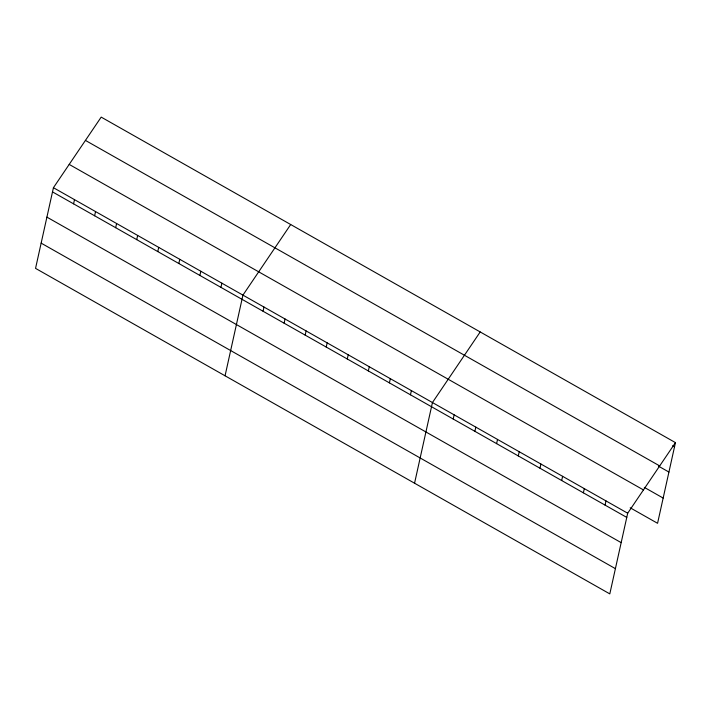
<?xml version="1.0" encoding="UTF-8"?>
<svg xmlns="http://www.w3.org/2000/svg" width="711" height="711" viewBox="0 0 711 711"><rect width="100%" height="100%" fill="white"/><g stroke="black" fill="none" stroke-linecap="round" stroke-linejoin="round"><path stroke-width="1.07" d="M53.432 187.704L35.55 268.376L609.807 593.889L627.697 513.218L675.45 442.624L101.193 117.111L53.432 187.704L627.697 513.218M73.562 203.835L74.495 199.64M94.616 215.762L95.55 211.576M115.671 227.698L116.604 223.503M136.734 239.634L137.658 235.439M157.789 251.57L158.713 247.375M178.843 263.505L179.776 259.311M199.898 275.441L200.831 271.247M220.952 287.377L221.885 283.182M225.058 375.79L242.94 295.118L290.692 224.534M263.07 311.249L263.994 307.054M284.124 323.185L285.058 318.99M305.179 335.121L306.112 330.926M326.233 347.057L327.167 342.862M347.288 358.993L348.221 354.798M368.351 370.929L369.276 366.734M389.406 382.865L390.33 378.67M410.46 394.801L411.393 390.606M414.557 483.213L432.448 402.542L480.201 331.948M453.209 419.028L454.142 414.833M474.904 431.328L475.837 427.133M496.598 443.628L497.531 439.434M518.292 455.92L519.226 451.725M539.987 468.22L540.92 464.025M561.681 480.52L562.614 476.326M583.375 492.812L584.309 488.617M605.07 505.112L606.003 500.917M675.45 442.624L657.568 523.296L630.213 507.796M672.633 445.753L674.517 446.819M85.427 140.405L659.692 465.918M658.546 466.176L668.927 472.06M644.299 487.364L663.159 498.064M69.198 164.41L643.455 489.923M52.507 191.899L626.764 517.412M46.908 217.131L621.174 542.644M41.149 243.135L615.406 568.649"/></g></svg>
